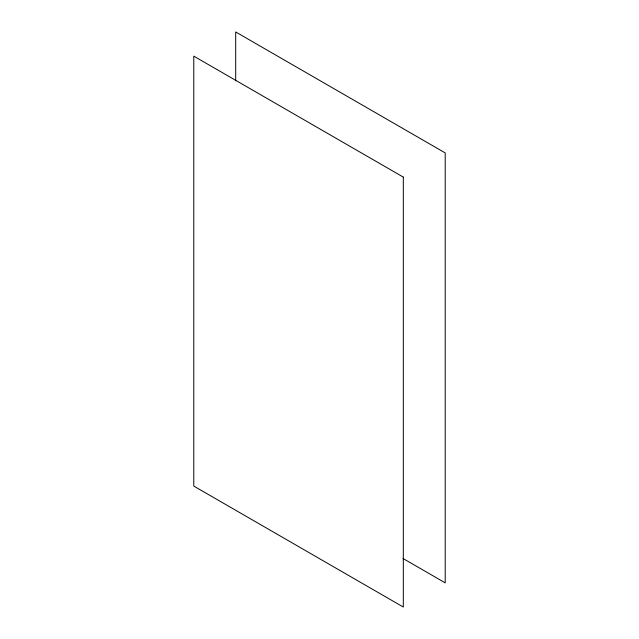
<?xml version="1.0" encoding="UTF-8"?>
<svg xmlns="http://www.w3.org/2000/svg" width="639" height="639" viewBox="0 0 639 639"><rect width="100%" height="100%" fill="white"/><g stroke="black" fill="none" stroke-linecap="round" stroke-linejoin="round"><path stroke-width="0.96" d="M402.969 558.462L445.215 582.856L445.215 152.921L235.687 31.95L235.687 80.826M403.313 177.115L193.785 56.144L193.785 486.079L403.313 607.05L403.313 177.115"/></g></svg>
